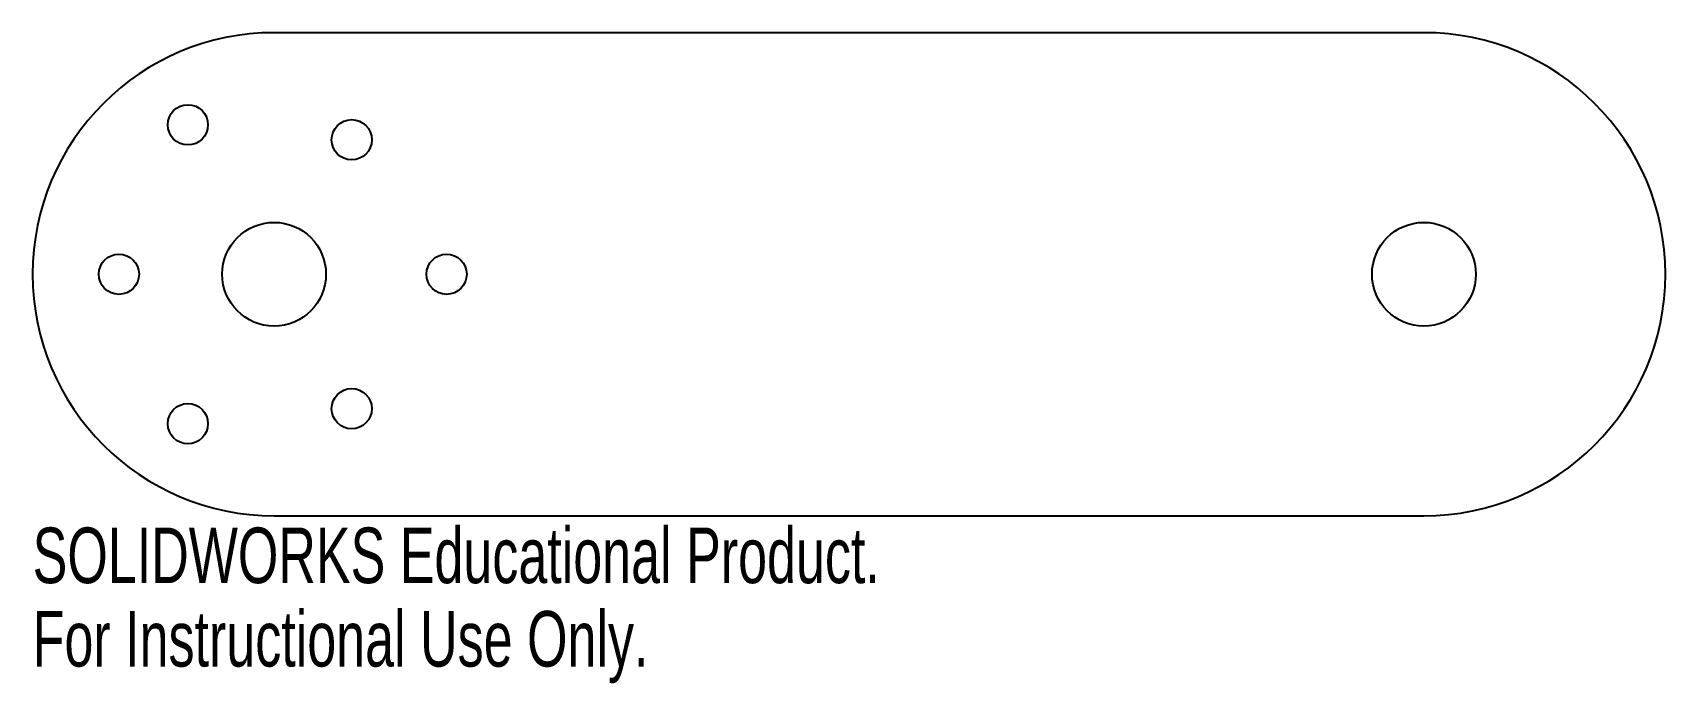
# Model space of a CAD drawing. Header units: millimetres. Extents: x -21 to 121, y -36 to 21.
import ezdxf

# ---------------------------------------------------------------- set-up
doc = ezdxf.new("R2010")
doc.units = ezdxf.units.MM
doc.styles.add('SLDTEXTSTYLE0', font='TXT', dxfattribs={"width": 0.7})

msp = doc.modelspace()

# ---------------------------------------------------------------- linework, layer by layer
at = {"color": 7, "linetype": 'Continuous', "lineweight": 25}
for p, q in [((100, 21), (0, 21)), ((0, -21), (100, -21))]:
    msp.add_line(p, q, dxfattribs=at)
for centre, radius in [((-7.5, 12.99), 1.75), ((6.75, 11.69), 1.75), ((0, 0), 4.51), ((100, 0), 4.51), ((-13.5, 0), 1.75), ((15, 0), 1.75), ((-7.5, -12.99), 1.75), ((6.75, -11.69), 1.75)]:
    msp.add_circle(centre, radius, dxfattribs=at)
for centre, start, end in [((0, 0), 90, 270), ((100, 0), 270, 90)]:
    msp.add_arc(centre, 21, start, end, dxfattribs=at)

# ---------------------------------------------------------------- texts
at = {"color": 7, "linetype": 'Continuous', "char_height": 4.8336, "attachment_point": 1, "style": 'SLDTEXTSTYLE0'}
for s, insert in [('SOLIDWORKS Educational Product.', (-21, -22.02)), ('For Instructional Use Only.', (-21, -29.27))]:
    msp.add_mtext(s, dxfattribs=dict(at, insert=insert))

doc.saveas('drawing.dxf')
